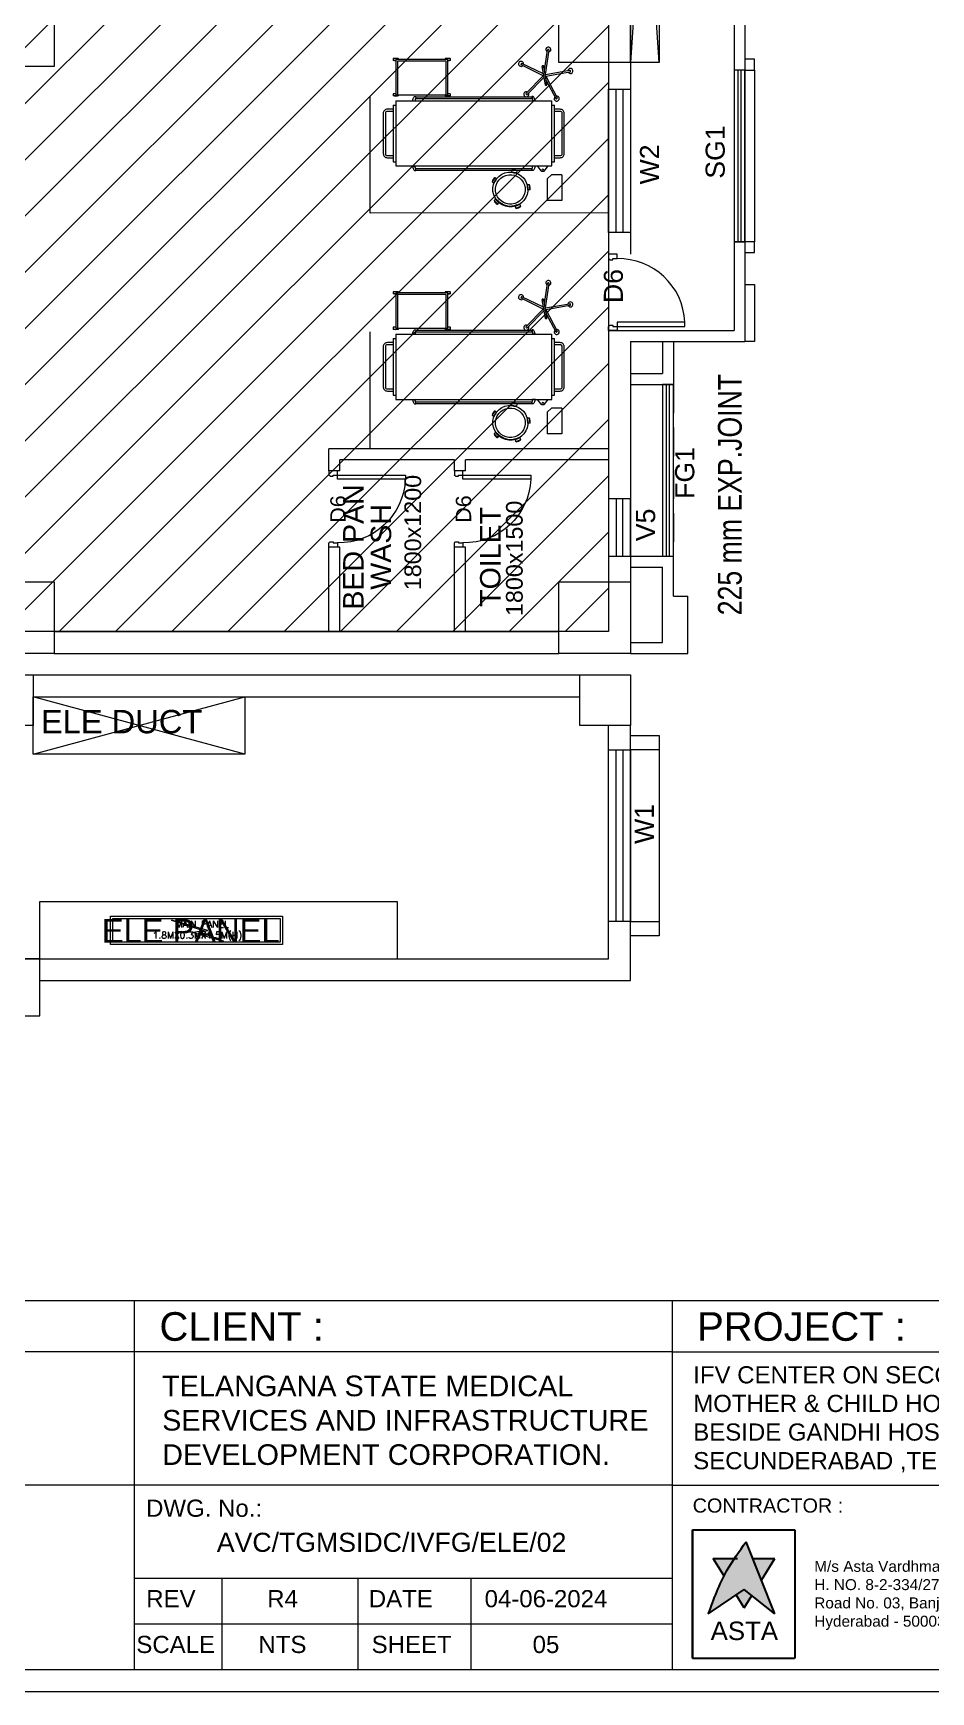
# Model space of a CAD drawing. Extents: x 3552052 to 4102982, y -707811 to -630695.
# Drawn here: x 3690688 to 3700095, y -666235 to -648845 of the extents above; entities that cross this region are included whole.
import ezdxf
from ezdxf.enums import TextEntityAlignment as Align

# ---------------------------------------------------------------- set-up
doc = ezdxf.new("R2010")
doc.units = 0
doc.header["$LTSCALE"] = 6
doc.header["$MEASUREMENT"] = 0
doc.linetypes.add('HIDDEN', pattern=[0.375, 0.25, -0.125])
doc.layers.get('0').update_dxf_attribs({"linetype": 'CONTINUOUS', "lineweight": 0})
for name, color, linetype, lineweight in [('0.0', 8, 'CONTINUOUS', 0), ('Bed', 33, 'CONTINUOUS', 0), ('Chajja', 7, 'CONTINUOUS', 0), ('COL', 5, 'CONTINUOUS', 0), ('D.F', 251, 'CONTINUOUS', 0), ('DOOR', 44, 'CONTINUOUS', 0), ('ELE.ELECTRICAL PANELS', 1, 'CONTINUOUS', 0), ('JOINERY', 7, 'CONTINUOUS', 0), ('MEP_HVAC_TEXT', 7, 'CONTINUOUS', 0), ('TEXT', 5, 'CONTINUOUS', 0), ('TITLE', 7, 'CONTINUOUS', 0), ('WALL', 8, 'CONTINUOUS', 0), ('Window', 161, 'CONTINUOUS', 0)]:
    doc.layers.add(name, color=color, linetype=linetype, lineweight=lineweight)
doc.styles.add('ARI', font='arial.ttf')
doc.styles.add('ARIAL', font='arial.ttf')
doc.styles.add('ROMANS', font='romans.shx')
doc.linetypes.add('ZIGZAG', pattern='A,0.0001,-0.2,[131,ltypeshp.shx,S=0.2,R=0,X=-0.2,Y=0],-0.4,[131,ltypeshp.shx,S=0.2,R=180,X=0.2,Y=0],-0.2', length=0.8001)

# ---------------------------------------------------------------- blocks, each defined once
blk = doc.blocks.new('A$C6969112B')
at = {"layer": 'Bed', "color": 8}
for p, q in [((1421, 1704), (1464, 1956)), ((1438, 1701), (1481, 1953)), ((387, 1872), (116, 1872)), ((116, 1872), (116, 1719)), ((343, 1719), (387, 1762)), ((387, 1872), (387, 1762)), ((478, 1766), (1160, 1766)), ((478, 131), (478, 1766)), ((521, 1793), (1116, 1793)), ((521, 1766), (521, 1793)), ((1116, 1766), (1116, 1793)), ((1160, 131), (1160, 1766)), ((1374, 1709), (1186, 1807)), ((1421, 1704), (1194, 1823)), ((343, 1719), (116, 1719)), ((428, 1689), (478, 1729)), ((428, 1654), (478, 1615)), ((476, 1595), (476, 1561)), ((1162, 1595), (1162, 1561)), ((1409, 1685), (1229, 1510)), ((1425, 1676), (1242, 1497)), ((1324, 1707), (1324, 1710)), ((1329, 1699), (1522, 1666)), ((1332, 1716), (1525, 1683)), ((1340, 1697), (1343, 1714)), ((1425, 1676), (1538, 1447)), ((1438, 1701), (1691, 1738)), ((1443, 1679), (1554, 1454)), ((1483, 1690), (1694, 1721)), ((1512, 1667), (1515, 1685)), ((1530, 1671), (1531, 1675)), ((55, 1439), (34, 1391)), ((54, 1382), (34, 1391)), ((75, 1430), (54, 1382)), ((75, 1430), (55, 1439)), ((72, 1402), (64, 1406)), ((229, 1539), (227, 1517)), ((227, 1517), (279, 1511)), ((229, 1539), (281, 1533)), ((281, 1533), (279, 1511)), ((429, 1399), (408, 1396)), ((408, 1396), (414, 1344)), ((429, 1399), (436, 1347)), ((432, 1559), (432, 1557)), ((434, 343), (434, 1557)), ((451, 343), (451, 1557)), ((453, 1559), (453, 1557)), ((1185, 1559), (1185, 1557)), ((1186, 343), (1186, 1557)), ((1204, 343), (1204, 1557)), ((1205, 1559), (1205, 1557)), ((436, 1347), (414, 1344)), ((76, 1196), (91, 1212)), ((116, 1161), (76, 1196)), ((130, 1178), (91, 1212)), ((120, 1198), (114, 1191)), ((116, 1161), (130, 1178)), ((347, 1187), (301, 1160)), ((313, 1141), (301, 1160)), ((358, 1168), (313, 1141)), ((358, 1168), (347, 1187)), ((1234, 703), (1212, 703)), ((1212, 703), (1212, 650)), ((1234, 703), (1234, 676)), ((1605, 703), (1583, 703)), ((1583, 703), (1583, 676)), ((1605, 703), (1605, 650)), ((1223, 650), (1212, 650)), ((1223, 131), (1223, 676)), ((1223, 676), (1594, 676)), ((1223, 659), (1577, 659)), ((1577, 659), (1577, 148)), ((1594, 676), (1594, 131)), ((1605, 650), (1594, 650)), ((432, 340), (432, 343)), ((453, 340), (453, 343)), ((476, 304), (476, 339)), ((1162, 304), (1162, 339)), ((1185, 340), (1185, 343)), ((1205, 340), (1205, 343)), ((1160, 131), (478, 131)), ((521, 105), (521, 131)), ((1116, 105), (521, 105)), ((1116, 105), (1116, 131)), ((1223, 157), (1212, 157)), ((1212, 157), (1212, 105)), ((1234, 105), (1212, 105)), ((1577, 148), (1223, 148)), ((1594, 131), (1223, 131)), ((1234, 131), (1234, 105)), ((1583, 131), (1583, 105)), ((1605, 105), (1583, 105)), ((1605, 157), (1594, 157)), ((1605, 157), (1605, 105))]:
    blk.add_line(p, q, dxfattribs=at)
for points in [[(565, 1793), (565, 1854, -0.414214), (608, 1897), (1029, 1897, -0.414214), (1073, 1854), (1073, 1793)], [(587, 1793), (587, 1854, -0.414214), (608, 1875), (1029, 1875, -0.414214), (1051, 1854), (1051, 1793)], [(476, 1593), (451, 1585, 0.318781), (430, 1563), (430, 1559), (455, 1559), (455, 1563), (476, 1563)], [(1162, 1593), (1186, 1585, -0.318781), (1208, 1563), (1208, 1559), (1182, 1559), (1182, 1563), (1162, 1563)], [(476, 307), (451, 314, -0.318781), (430, 336), (430, 340), (455, 340), (455, 336), (476, 336)], [(1162, 307), (1186, 314, 0.318781), (1208, 336), (1208, 340), (1182, 340), (1182, 336), (1162, 336)], [(1073, 105), (1073, 44, -0.414214), (1029, 0), (608, 0, -0.414214), (565, 44), (565, 105)], [(1051, 105), (1051, 44, -0.414214), (1029, 22), (608, 22, -0.414214), (587, 44), (587, 105)]]:
    blk.add_lwpolyline(points, format="xyb", dxfattribs=at)
for points in [[(476, 1595), (478, 1595)], [(1162, 1595), (1160, 1595)], [(432, 1557), (453, 1557)], [(476, 1561), (478, 1561)], [(1162, 1561), (1160, 1561)], [(1205, 1557), (1185, 1557)], [(432, 343), (453, 343)], [(476, 339), (478, 339)], [(476, 304), (478, 304)], [(1162, 339), (1160, 339)], [(1162, 304), (1160, 304)], [(1205, 343), (1185, 343)]]:
    blk.add_lwpolyline(points, dxfattribs=at)
blk.add_circle((435, 1672), 9.27, dxfattribs=at)
for centre, radius, start, end in [((441, 1672), 21.4, 125.427, 234.573), ((1289, 676), 80.7, 161.0754, 198.9246), ((1158, 676), 80.7, 0, 18.9246), ((1660, 676), 80.7, 161.0754, 180), ((1529, 676), 80.7, 341.0754, 18.9246), ((1289, 131), 80.7, 161.0754, 198.9246), ((1158, 131), 80.7, 341.0754, 0), ((1660, 131), 80.7, 180, 198.9246), ((1529, 131), 80.7, 341.0754, 18.9246)]:
    blk.add_arc(centre, radius, start, end, dxfattribs=at)
at = {"layer": 'Bed', "color": 8, "extrusion": (0, 0, -1)}
for centre, major_axis, start_param, end_param in [((1474, 1962), (18.5, 18.5), 2.86537, 8.468881), ((1471, 1955), (4.94, 4.94), 4.096329, 5.660611), ((1427, 1691), (194, 194), -0.622575, -0.609545), ((1474, 1954), (4.94, 4.94), -0.609545, 0.954736), ((1184, 1818), (18.5, 18.5), 1.608733, 7.212244), ((1189, 1814), (4.94, 4.94), 2.839692, 4.403974), ((1427, 1691), (194, 194), 4.403974, 4.417003), ((1191, 1817), (4.94, 4.94), 4.417003, 5.981285), ((1699, 1730), (18.5, 18.5), 4.122007, 9.725518), ((1331, 1705), (4.94, 4.94), 2.525533, 4.096329), ((1331, 1709), (4.94, 4.94), 4.096329, 5.667125), ((1523, 1672), (4.94, 4.94), 0.954736, 2.525533), ((1524, 1676), (4.94, 4.94), -0.61606, 0.954736), ((1692, 1731), (4.94, 4.94), -0.930219, 0.634062), ((1693, 1728), (4.94, 4.94), 0.647092, 2.211374), ((1427, 1691), (-194, 194), 2.204859, 2.217888), ((114, 1384), (-57.1, 57.1), 5.588367, 6.248962), ((232, 1332), (-182, 20), -0.000636, 6.282549), ((232, 1332), (-123, 123), 4.624291, 5.911682), ((-5, 1437), (-57.1, 57.1), 2.446775, 3.107369), ((232, 1332), (-154, 17), -0.00023, 6.282955), ((261, 1590), (-57.1, 57.1), 3.707499, 4.368094), ((247, 1460), (-57.1, 57.1), 0.565907, 1.226501), ((487, 1380), (-57.1, 57.1), 5.038602, 5.699197), ((357, 1363), (-57.1, 57.1), 1.897009, 2.557604), ((1230, 1499), (18.5, 18.5), 0.352096, 5.955607), ((1234, 1505), (4.94, 4.94), 3.160366, 4.724648), ((1427, 1691), (-194, 194), 4.718133, 4.731162), ((1237, 1502), (4.94, 4.94), 1.583055, 3.147337), ((1549, 1444), (18.5, 18.5), -0.904541, 4.69897), ((1544, 1450), (4.94, 4.94), 1.903729, 3.468011), ((1427, 1691), (194, 194), 1.8907, 1.903729), ((1547, 1451), (4.94, 4.94), 0.326418, 1.8907), ((146, 1236), (-57.1, 57.1), 4.308534, 4.969129), ((61, 1137), (-57.1, 57.1), 1.166941, 1.827536), ((363, 1107), (-57.1, 57.1), 6.205277, 6.865872), ((296, 1220), (-57.1, 57.1), 3.063684, 3.724279)]:
    blk.add_ellipse(centre, major_axis=major_axis, ratio=1, start_param=start_param, end_param=end_param, dxfattribs=at)
blk = doc.blocks.new('1000')
at = {"layer": 'DOOR'}
for p, q in [((0, -111, 0), (0, 0)), ((0, 0), (55, 0, 0)), ((945, 0, 0), (945, -2, 0)), ((1000, 0), (945, 0, 0)), ((1000, -111, 0), (1000, 0)), ((55, -111, 0), (0, -111, 0)), ((55, 0, 0), (55, -3, 0)), ((70, -55, 0), (55, -55, 0)), ((55, -55, 0), (55, -111, 0)), ((55, -111, 0), (55, -1001, 0)), ((111, -111, 0), (55, -111, 0)), ((70, -15, 0), (68, -15, 0)), ((70, -15, 0), (70, -55, 0)), ((111, -1001, 0), (111, -111, 0)), ((930, -15, 0), (930, -55, 0)), ((930, -15, 0), (932, -15, 0)), ((930, -55, 0), (945, -55, 0)), ((945, -55, 0), (945, -111, 0)), ((945, -111, 0), (1000, -111, 0)), ((55, -1001, 0), (111, -1001, 0))]:
    blk.add_line(p, q, dxfattribs=at)
for centre, start_param, end_param in [((55, -15, 0), 3.926897, 5.497693), ((945, -15, 0), -0.785492, 0.785304)]:
    blk.add_ellipse(centre, major_axis=(-8.84, 8.84, 0), ratio=1, start_param=start_param, end_param=end_param, dxfattribs=at)
at = {"layer": 'DOOR', "color": 145}
blk.add_ellipse((71, -128, 0), major_axis=(597, 637, 0), ratio=0.999944, start_param=3.940126, end_param=5.484659, dxfattribs=at)
blk = doc.blocks.new('IVF-CONTRACTOR')
at = {"lineweight": -3, "true_color": 0x293189}
h = blk.add_hatch(color=177, dxfattribs=at)
h.dxf.hatch_style = 1
edge = h.paths.add_edge_path()
edge.add_spline(control_points=[(3037286, -1386527), (3037185, -1386667), (3036944, -1387001), (3036801, -1387388), (3036719, -1387609)], knot_values=[0, 0, 0, 0, 519.520055, 1226.818077, 1226.818077, 1226.818077, 1226.818077], degree=3, periodic=0)
edge.add_line((3036719, -1387609), (3037255, -1387240))
edge.add_line((3037255, -1387240), (3037717, -1387609))
edge.add_line((3037717, -1387609), (3037286, -1386527))
at = {"lineweight": -3, "true_color": 0xc7c8ca}
h = blk.add_hatch(color=9, dxfattribs=at)
h.dxf.hatch_style = 1
edge = h.paths.add_edge_path()
edge.add_spline(control_points=[(3036953, -1387033), (3036967, -1387008), (3037022, -1386919), (3037088, -1386836), (3037139, -1386779)], knot_values=[3356.588859, 3356.588859, 3356.588859, 3356.588859, 3831.174934, 5081.098827, 5081.098827, 5081.098827, 5081.098827], degree=3, periodic=0)
edge.add_line((3037139, -1386779), (3036793, -1386779))
edge.add_line((3036793, -1386779), (3036953, -1387033))
h.paths.add_polyline_path([(3037717, -1386779), (3037386, -1386779), (3037515, -1387102)])
h.paths.add_polyline_path([(3037370, -1387332), (3037255, -1387240), (3037134, -1387323), (3037255, -1387517)])
at = {"true_color": 0xed1f24}
h = blk.add_hatch(color=240, dxfattribs=at)
h.dxf.hatch_style = 1
edge = h.paths.add_edge_path()
edge.add_line((3042329, -1386921), (3042349, -1386951))
edge.add_ellipse((3042760, -1387369), major_axis=(-665, 0), ratio=0.800236, start_angle=-52.6357, end_angle=-51.8324, ccw=False)
edge.add_line((3042356, -1386946), (3042329, -1386921))
at = {"layer": '0.0', "true_color": 0xed1f24}
h = blk.add_hatch(color=240, dxfattribs=at)
h.dxf.hatch_style = 1
edge = h.paths.add_edge_path()
edge.add_line((3042760, -1387590), (3043125, -1386925))
edge.add_ellipse((3042760, -1387369), major_axis=(-665, 0), ratio=0.800236, start_angle=-123.3804, end_angle=-117.8517)
edge.add_line((3043070, -1386899), (3042760, -1387331))
edge.add_line((3042760, -1387331), (3042356, -1386946))
edge.add_ellipse((3042760, -1387369), major_axis=(-665, 0), ratio=0.800236, start_angle=-52.6357, end_angle=-51.8324)
edge.add_line((3042349, -1386951), (3042760, -1387590))
edge = h.paths.add_edge_path()
edge.add_spline(control_points=[(3043179, -1386828), (3043165, -1386821), (3043150, -1386814), (3043136, -1386807)], knot_values=[-2.156071, -2.156071, -2.156071, -2.156071, -2.090953, -2.090953, -2.090953, -2.090953], degree=3, periodic=0)
edge.add_line((3043136, -1386807), (3043070, -1386899))
edge.add_ellipse((3042760, -1387369), major_axis=(-665, 0), ratio=0.800236, start_angle=-123.3804, end_angle=-117.8517, ccw=False)
edge.add_line((3043125, -1386925), (3043179, -1386828))
edge = h.paths.add_edge_path()
edge.add_line((3043367, -1386486), (3043136, -1386807))
edge.add_spline(control_points=[(3043136, -1386807), (3043150, -1386814), (3043165, -1386821), (3043179, -1386828)], knot_values=[-2.156071, -2.156071, -2.156071, -2.156071, -2.090953, -2.090953, -2.090953, -2.090953], degree=3, periodic=0)
edge.add_line((3043179, -1386828), (3043367, -1386486))
at = {"layer": '0.0', "true_color": 0x139b48}
h = blk.add_hatch(color=114, dxfattribs=at)
h.dxf.hatch_style = 1
edge = h.paths.add_edge_path()
edge.add_ellipse((3042760, -1387369), major_axis=(-665, 0), ratio=0.800236, start_angle=-51.8324, end_angle=236.6196)
edge.add_line((3043125, -1386925), (3043091, -1386988))
edge.add_line((3043091, -1386988), (3043091, -1387590))
edge.add_line((3043091, -1387590), (3043036, -1387590))
edge.add_line((3043036, -1387590), (3043036, -1387088))
edge.add_line((3043036, -1387088), (3042760, -1387590))
edge.add_line((3042760, -1387590), (3042484, -1387160))
edge.add_line((3042484, -1387160), (3042484, -1387590))
edge.add_line((3042484, -1387590), (3042428, -1387590))
edge.add_line((3042428, -1387590), (3042428, -1387075))
edge.add_line((3042428, -1387075), (3042349, -1386951))
edge = h.paths.add_edge_path()
edge.add_ellipse((3042760, -1387369), major_axis=(-665, 0), ratio=0.800236, start_angle=-117.8517, end_angle=-52.6357)
edge.add_line((3042356, -1386946), (3042760, -1387331))
edge.add_line((3042760, -1387331), (3043070, -1386899))
at = {"layer": '0.0', "true_color": 0x000000}
h = blk.add_hatch(color=18, dxfattribs=at)
h.dxf.hatch_style = 1
h.paths.add_polyline_path([(3042484, -1387160), (3042428, -1387075), (3042428, -1387590), (3042484, -1387590)])
h.paths.add_polyline_path([(3043036, -1387590), (3043091, -1387590), (3043091, -1386988), (3043036, -1387088)])
at = {"lineweight": -3}
for p, q in [((3036484, -1386350), (3038013, -1386350)), ((3036484, -1388267), (3036484, -1386350)), ((3036485, -1386350), (3038009, -1386350)), ((3036485, -1388278), (3036485, -1386350)), ((3038013, -1386350), (3038013, -1388267)), ((3041829, -1386350), (3043688, -1386350)), ((3043688, -1386350), (3043688, -1388278)), ((3038011, -1388278), (3036483, -1388278))]:
    blk.add_line(p, q, dxfattribs=at)
at = {"color": 251, "lineweight": -3, "true_color": 0x636466}
for p, q in [((3037717, -1387609), (3037286, -1386527)), ((3036793, -1386779), (3037155, -1386779)), ((3036953, -1387033), (3036793, -1386779)), ((3037386, -1386779), (3037717, -1386779)), ((3037515, -1387102), (3037717, -1386779)), ((3036719, -1387609), (3037255, -1387240)), ((3037717, -1387609), (3037255, -1387240)), ((3037255, -1387517), (3037134, -1387323)), ((3037255, -1387517), (3037370, -1387332))]:
    blk.add_line(p, q, dxfattribs=at)
blk.add_spline([(3036719, -1387609), (3036998, -1386959), (3037286, -1386527)], degree=3, dxfattribs=at)
at = {"layer": '0.0'}
for p, q in [((3036485, -1386350), (3038009, -1386350)), ((3036485, -1388278), (3036485, -1386350)), ((3036485, -1388278), (3036485, -1386350)), ((3036485, -1386350), (3038009, -1386350)), ((3038013, -1386350), (3038013, -1388278)), ((3041829, -1386350), (3043688, -1386350)), ((3041829, -1388278), (3041829, -1386350)), ((3043688, -1386350), (3043688, -1388278)), ((3038009, -1388278), (3036485, -1388278)), ((3043688, -1388278), (3041829, -1388278))]:
    blk.add_line(p, q, dxfattribs=at)
at = {"layer": '0.0', "color": 18, "true_color": 0x000000}
for p, q in [((3042760, -1387590), (3043367, -1386486)), ((3042760, -1387331), (3043367, -1386486)), ((3042760, -1387590), (3042329, -1386921)), ((3042329, -1386921), (3042760, -1387331)), ((3043091, -1387590), (3043091, -1386988)), ((3042428, -1387075), (3042428, -1387590)), ((3042484, -1387590), (3042484, -1387160)), ((3043036, -1387088), (3043036, -1387590)), ((3042428, -1387590), (3042484, -1387590)), ((3043036, -1387590), (3043091, -1387590))]:
    blk.add_line(p, q, dxfattribs=at)
at = {"layer": '0.0'}
blk.add_ellipse((3042760, -1387369), major_axis=(-665, 0), ratio=0.800236, start_param=-3.141592653589793, end_param=3.141592653589793, dxfattribs=at)
blk.add_open_spline([(3043535, -1387369), (3043535, -1387353), (3043534, -1387336), (3043530, -1387296), (3043527, -1387272), (3043516, -1387226), (3043509, -1387202), (3043492, -1387157), (3043483, -1387135), (3043460, -1387092), (3043448, -1387071), (3043420, -1387031), (3043405, -1387011), (3043372, -1386974), (3043355, -1386956), (3043318, -1386922), (3043298, -1386906), (3043258, -1386875), (3043236, -1386861), (3043183, -1386829), (3043150, -1386812), (3043081, -1386783), (3043045, -1386771), (3042972, -1386750), (3042935, -1386742), (3042860, -1386731), (3042821, -1386728), (3042745, -1386726), (3042706, -1386727), (3042630, -1386735), (3042593, -1386741), (3042518, -1386757), (3042482, -1386768), (3042412, -1386794), (3042377, -1386809), (3042312, -1386843), (3042280, -1386862), (3042221, -1386905), (3042194, -1386928), (3042147, -1386974), (3042127, -1386996), (3042091, -1387042), (3042074, -1387067), (3042045, -1387117), (3042033, -1387143), (3042012, -1387197), (3042003, -1387225), (3041992, -1387276), (3041988, -1387299), (3041984, -1387347), (3041984, -1387371), (3041986, -1387418), (3041989, -1387442), (3041997, -1387489), (3042003, -1387512), (3042018, -1387557), (3042026, -1387580), (3042047, -1387623), (3042058, -1387645), (3042084, -1387686), (3042098, -1387706), (3042129, -1387744), (3042145, -1387762), (3042180, -1387798), (3042199, -1387814), (3042238, -1387846), (3042259, -1387861), (3042311, -1387894), (3042343, -1387912), (3042409, -1387944), (3042444, -1387957), (3042515, -1387980), (3042552, -1387989), (3042626, -1388003), (3042664, -1388007), (3042740, -1388012), (3042778, -1388012), (3042854, -1388008), (3042892, -1388003), (3042966, -1387989), (3043003, -1387980), (3043074, -1387958), (3043109, -1387944), (3043175, -1387913), (3043208, -1387895), (3043268, -1387856), (3043297, -1387834), (3043351, -1387787), (3043376, -1387761), (3043416, -1387713), (3043432, -1387690), (3043462, -1387643), (3043475, -1387619), (3043497, -1387569), (3043507, -1387543), (3043522, -1387491), (3043527, -1387464), (3043533, -1387415), (3043535, -1387392), (3043535, -1387369)], degree=3, knots=[-3.141593, -3.141593, -3.141593, -3.141593, -3.06788, -3.06788, -2.960953, -2.960953, -2.854026, -2.854026, -2.747099, -2.747099, -2.640172, -2.640172, -2.533245, -2.533245, -2.426319, -2.426319, -2.319392, -2.319392, -2.212465, -2.212465, -2.059875, -2.059875, -1.907286, -1.907286, -1.754697, -1.754697, -1.602107, -1.602107, -1.449518, -1.449518, -1.296928, -1.296928, -1.144339, -1.144339, -0.99175, -0.99175, -0.83916, -0.83916, -0.686571, -0.686571, -0.558641, -0.558641, -0.43071, -0.43071, -0.30278, -0.30278, -0.17485, -0.17485, -0.068516, -0.068516, 0.037819, 0.037819, 0.144154, 0.144154, 0.250488, 0.250488, 0.356823, 0.356823, 0.463157, 0.463157, 0.569492, 0.569492, 0.675826, 0.675826, 0.782161, 0.782161, 0.888495, 0.888495, 1.039928, 1.039928, 1.191361, 1.191361, 1.342794, 1.342794, 1.494227, 1.494227, 1.64566, 1.64566, 1.797093, 1.797093, 1.948526, 1.948526, 2.099959, 2.099959, 2.251392, 2.251392, 2.402825, 2.402825, 2.554258, 2.554258, 2.675591, 2.675591, 2.796924, 2.796924, 2.918258, 2.918258, 3.039591, 3.039591, 3.141593, 3.141593, 3.141593, 3.141593], dxfattribs=at)
at = {"lineweight": -3, "attachment_point": 1, "style": 'ARIAL'}
for s, width, gutter_width, insert, char_height in [('{\\C256;CONTRACTOR :}', 3919.85, 1060, (3036485, -1385878), 212.06), ('{\\C256;M/s Asta Vardhman Consortium\\PH. NO. 8-2-334/27, Plot No. 27, Road No. 03, Banjara Hills, Hyderabad - 500034}', 3696.75, 822, (3038306, -1386813), 164.38)]:
    blk.add_mtext_dynamic_manual_height_columns(s, width=width, gutter_width=gutter_width, heights=[0], dxfattribs=dict(at, insert=insert, char_height=char_height))
at = {"lineweight": 100, "insert": (3036754, -1387723), "char_height": 276.9, "attachment_point": 1, "style": 'ARIAL'}
blk.add_mtext_dynamic_manual_height_columns('ASTA', width=997.56, gutter_width=254, heights=[0], dxfattribs=at)

msp = doc.modelspace()

# ---------------------------------------------------------------- hatches: boundary and pattern name
at = {"layer": 'D.F', "linetype": 'ByBlock'}
h = msp.add_hatch(dxfattribs=at)
h.set_pattern_fill('ANSI31', color=8, scale=3333, style=0)
h.set_pattern_definition([(45, (654035.4, 78814.76), (-294.59836, 294.59836), [])])
h.paths.add_polyline_path([(3690387.6, -638688.9), (3696717.6, -638688.9), (3696717.6, -655118.9), (3690387.6, -655118.9)])

# ---------------------------------------------------------------- linework, layer by layer
for p, q in [((3703022.6, -662135.9), (3681842.6, -662135.9)), ((3691747.7, -666003.3), (3691747.7, -662135.9))]:
    msp.add_line(p, q)
at = {"color": 7}
msp.add_line((3703022.6, -666003.3), (3691747.7, -666003.3), dxfattribs=at)
for points in [[(3703254.4, -634223.7), (3703254.4, -666235.1), (3658173.2, -666235.1), (3658173.2, -634223.7)], [(3703022.6, -634455.5), (3703022.6, -666003.3), (3658405.1, -666003.3), (3658405.1, -634455.5)]]:
    msp.add_lwpolyline(points, close=True)
at = {"layer": 'Chajja', "color": 8, "linetype": 'ByBlock'}
msp.add_line((3697247.6, -656358.9, -101230.8), (3697247.6, -658158.9, -101230.8), dxfattribs=at)
at = {"layer": 'Chajja', "color": 8, "linetype": 'ByBlock', "elevation": -101230.8}
msp.add_lwpolyline([(3696947.6, -656208.9), (3697247.6, -656208.9), (3697247.6, -656358.9), (3696947.6, -656358.9)], dxfattribs=at)
at = {"layer": 'Chajja', "color": 7, "linetype": 'ByBlock', "elevation": -101230.8}
msp.add_lwpolyline([(3696947.6, -658158.9), (3697247.6, -658158.9), (3697247.6, -658308.9), (3696947.6, -658308.9)], dxfattribs=at)
at = {"layer": 'COL', "color": 8}
msp.add_lwpolyline([(3696417.6, -656104.1), (3696417.6, -655574.1), (3696947.6, -655574.1), (3696947.6, -656104.1)], close=True, dxfattribs=at)
at = {"layer": 'COL', "color": 8, "elevation": -101230.8}
msp.add_lwpolyline([(3690757.6, -659148.9), (3690757.6, -658548.9), (3690157.6, -658548.9), (3690157.6, -659148.9)], close=True, dxfattribs=at)
at = {"layer": 'D.F', "color": 8, "linetype": 'ByBlock'}
for p, q in [((3698032.6, -641328.9), (3698032.6, -651963.9)), ((3698147.6, -641213.9), (3698147.6, -652078.9)), ((3698247.6, -649231.4), (3698247.6, -651031.4)), ((3698147.6, -651031.4, -101230.8), (3698032.6, -651031.4)), ((3696717.6, -651963.9, -101230.8), (3698032.6, -651963.9, -101230.8)), ((3696947.6, -652078.9, -101230.8), (3698147.6, -652078.9, -101230.8)), ((3697282.6, -652078.9, -101228.4), (3697282.6, -652413.9, -101226.7)), ((3697397.6, -652078.9, -101228.5), (3697397.6, -652528.9, -101226.7)), ((3696947.6, -652413.9, 4.1), (3697282.6, -652413.9, -81824.1)), ((3696947.6, -652528.9, 4.1), (3697397.6, -652528.9, -101226.7)), ((3696947.6, -654328.9, 4.1), (3697397.6, -654328.9, -101226.7)), ((3697397.6, -654748.9, -101228.4), (3697397.6, -654328.9, -101226.7)), ((3696947.6, -654443.9, 4.1), (3697282.6, -654443.9, -81824.1)), ((3697282.6, -655233.9, -101230.8), (3697282.6, -654443.9, -101226.7)), ((3697397.6, -654748.9, -101230.8), (3697547.6, -654748.9, -101230.8)), ((3697547.6, -655348.9, -253628), (3697547.6, -654748.9, -202461.5)), ((3696947.6, -655233.9, -101230.8), (3697282.6, -655233.9, -101230.8)), ((3696947.6, -655348.9, -101230.8), (3697397.6, -655348.9, -101230.8)), ((3697397.6, -655348.9, -101230.8), (3697547.6, -655348.9, -101230.8))]:
    msp.add_line(p, q, dxfattribs=at)
at = {"layer": 'D.F', "color": 8, "lineweight": 0}
for p, q in [((3696717.6, -649154.1), (3696717.6, -651163.9)), ((3696947.6, -649154.1), (3696947.6, -651163.9)), ((3696717.6, -651963.9), (3696717.6, -654599.1)), ((3696947.6, -652078.9), (3696947.6, -654599.1)), ((3693787.6, -653433.9), (3693787.6, -653203.9)), ((3696717.6, -653203.9), (3693787.6, -653203.9)), ((3693902.6, -653433.9), (3693902.6, -653318.9)), ((3695102.6, -653318.9), (3693902.6, -653318.9)), ((3695102.6, -653433.9), (3695102.6, -653318.9)), ((3695217.6, -653433.9), (3695217.6, -653318.9)), ((3696717.6, -653318.9), (3695217.6, -653318.9)), ((3693902.6, -653433.9), (3693787.6, -653433.9)), ((3695217.6, -653433.9), (3695102.6, -653433.9)), ((3693902.6, -654233.9), (3693787.6, -654233.9)), ((3693787.6, -655118.9), (3693787.6, -654233.9)), ((3693902.6, -655118.9), (3693902.6, -654233.9)), ((3695217.6, -654233.9), (3695102.6, -654233.9)), ((3695102.6, -655118.9), (3695102.6, -654233.9)), ((3695217.6, -655118.9), (3695217.6, -654233.9)), ((3690907.6, -655118.9), (3696197.6, -655118.9)), ((3690907.6, -655348.9), (3696197.6, -655348.9)), ((3690687.6, -655574.1), (3696417.6, -655574.1)), ((3690687.6, -655804.1), (3694502.6, -655804.1)), ((3694502.6, -655804.1), (3696417.6, -655804.1)), ((3690476.6, -658549.1), (3696417.6, -658549.1))]:
    msp.add_line(p, q, dxfattribs=at)
at = {"layer": 'D.F', "color": 8, "linetype": 'HIDDEN', "ltscale": 200}
msp.add_line((3697397.6, -652528.9, -101226.7), (3697397.6, -654328.9, -101226.7), dxfattribs=at)
at = {"layer": 'D.F', "color": 8, "linetype": 'ByBlock'}
for points, elevation in [([(3696947.6, -649154.1), (3696947.6, -644654.1), (3697247.6, -644654.1), (3697247.6, -649154.1)], 27934.8), ([(3697282.6, -652528.9), (3697282.6, -654328.9), (3697397.6, -654328.9), (3697397.6, -652528.9)], -101227.2)]:
    msp.add_lwpolyline(points, close=True, dxfattribs=dict(at, elevation=elevation))
for points, elevation in [([(3697247.6, -644654.1), (3696947.6, -649154.1)], 27934.8), ([(3697247.6, -649154.1), (3696947.6, -644654.1)], 27934.8), ([(3698147.6, -651146.4), (3698247.6, -651146.4), (3698247.6, -651031.4), (3698147.6, -651031.4)], -101230.8), ([(3698147.6, -651478.9), (3698247.6, -651478.9), (3698247.6, -652078.9), (3698147.6, -652078.9)], -101230.8), ([(3696947.6, -656208.9), (3697247.6, -656208.9), (3697247.6, -656358.9), (3696947.6, -656358.9)], -101230.8)]:
    msp.add_lwpolyline(points, dxfattribs=dict(at, elevation=elevation))
at = {"layer": 'D.F', "color": 8}
for points in [[(3690157.6, -648444.1), (3690907.6, -648444.1), (3690907.6, -649194.1), (3690157.6, -649194.1)], [(3696197.6, -648404.1), (3696947.6, -648404.1), (3696947.6, -649154.1), (3696197.6, -649154.1)], [(3690907.6, -654599.1), (3690907.6, -655349.1), (3690157.6, -655349.1), (3690157.6, -654599.1)], [(3696947.6, -654599.1), (3696947.6, -655349.1), (3696197.6, -655349.1), (3696197.6, -654599.1)], [(3690157.6, -656104.1), (3690157.6, -655574.1), (3690687.6, -655574.1), (3690687.6, -656104.1)], [(3696417.6, -656104.1), (3696417.6, -655574.1), (3696947.6, -655574.1), (3696947.6, -656104.1)]]:
    msp.add_lwpolyline(points, close=True, dxfattribs=at)
at = {"layer": 'D.F', "color": 8, "linetype": 'ByBlock'}
for points in [[(3698147.6, -649231.4), (3698247.6, -649231.4), (3698247.6, -649116.4), (3698147.6, -649116.4)], [(3698147.6, -651146.4), (3698247.6, -651146.4), (3698247.6, -651031.4), (3698147.6, -651031.4)]]:
    msp.add_lwpolyline(points, dxfattribs=at)
msp.add_lwpolyline([(3698032.6, -649231.4), (3698032.6, -651031.4), (3698147.6, -651031.4), (3698147.6, -649231.4)], close=True, dxfattribs=at)
at = {"layer": 'D.F', "color": 8, "linetype": 'Continuous'}
for points in [[(3698107.6, -649231.4), (3698072.6, -649231.4), (3698072.6, -651031.4), (3698107.6, -651031.4)], [(3696947.6, -650933.9), (3696717.6, -650933.9), (3696717.6, -649433.9), (3696947.6, -649433.9)], [(3696867.6, -650933.9), (3696797.6, -650933.9), (3696797.6, -649433.9), (3696867.6, -649433.9)]]:
    msp.add_lwpolyline(points, close=True, dxfattribs=at)
at = {"layer": 'D.F', "color": 8, "linetype": 'ZIGZAG', "ltscale": 10, "flags": 128}
for points in [[(3696717.6, -650729.9), (3694218.1, -650733.9), (3694218.1, -649505.1)], [(3696717.6, -653203.9), (3694218.1, -653203.9), (3694218.1, -651975.1)]]:
    msp.add_lwpolyline(points, dxfattribs=at)
at = {"layer": 'D.F', "color": 8, "linetype": 'Continuous'}
for points, elevation in [([(3697357.6, -652528.9), (3697322.6, -652528.9), (3697322.6, -654328.9), (3697357.6, -654328.9)], -101227.2), ([(3696717.6, -654328.9), (3696947.6, -654328.9), (3696947.6, -653728.9), (3696717.6, -653728.9)], 4.1), ([(3696717.6, -654328.9), (3696947.6, -654328.9), (3696947.6, -653728.9), (3696717.6, -653728.9)], 4.1), ([(3696797.6, -654328.9), (3696867.6, -654328.9), (3696867.6, -653728.9), (3696797.6, -653728.9)], 4.1), ([(3696797.6, -654328.9), (3696867.6, -654328.9), (3696867.6, -653728.9), (3696797.6, -653728.9)], 4.1)]:
    msp.add_lwpolyline(points, close=True, dxfattribs=dict(at, elevation=elevation))
at = {"layer": 'D.F', "color": 8, "lineweight": 0}
for points in [[(3692905.9, -656404.1), (3690687.6, -655804.1)], [(3690687.6, -656404.1), (3692905.9, -655804.1)]]:
    msp.add_lwpolyline(points, dxfattribs=at)
msp.add_lwpolyline([(3690687.6, -656404.1), (3690687.6, -655804.1), (3692905.9, -655804.1), (3692905.9, -656404.1)], close=True, dxfattribs=at)
at = {"layer": 'ELE.ELECTRICAL PANELS', "lineweight": 5, "elevation": -101230.8}
for points in [[(3693299.5, -658101.1), (3693299.5, -658401.5), (3691499.5, -658401.5), (3691499.5, -658101.1)], [(3693275.6, -658127), (3693275.6, -658375.2), (3691523.3, -658375.2), (3691523.3, -658127)]]:
    msp.add_lwpolyline(points, close=True, dxfattribs=at)
msp.add_lwpolyline([(3692137, -658145.3), (3692480.7, -658257.7), (3692365.4, -658275.4), (3692683, -658364.4), (3692433.8, -658271.8), (3692516.9, -658254.2), (3692137, -658145.3)], dxfattribs=at)
at = {"layer": 'MEP_HVAC_TEXT', "linetype": 'ByBlock'}
for p, q in [((3697382.7, -662135.9), (3697382.7, -666003.3)), ((3691747.7, -662669), (3685266, -662669)), ((3697382.7, -662669), (3691747.7, -662669)), ((3697382.7, -662669), (3703022.6, -662669)), ((3691747.7, -664069.1), (3685266, -664069.1)), ((3697382.7, -664069.6), (3691742.8, -664069.1)), ((3697382.7, -664069.6), (3703022.6, -664069.1)), ((3691747.7, -665043.3), (3697382.7, -665043.3)), ((3692663.8, -665043.3), (3692663.8, -666003.3)), ((3694090.5, -665043.3), (3694090.5, -666003.3)), ((3695274.2, -665043.3), (3695274.2, -666003.3)), ((3691747.7, -665523.3), (3697382.7, -665523.3))]:
    msp.add_line(p, q, dxfattribs=at)
at = {"layer": 'WALL', "color": 8, "lineweight": 0}
for p, q in [((3690687.6, -655804.1), (3694502.6, -655804.1)), ((3694502.6, -655804.1), (3696417.6, -655804.1)), ((3690757.6, -657948.9, -101230.8), (3694502.6, -657948.9, -101230.8)), ((3690757.6, -658548.9, -101230.8), (3690757.6, -657948.9, -101230.8)), ((3694502.6, -657948.9, -101230.8), (3694502.6, -658548.9, -101230.8))]:
    msp.add_line(p, q, dxfattribs=at)
at = {"layer": 'WALL', "color": 8, "linetype": 'ByBlock'}
msp.add_lwpolyline([(3690387.6, -638688.9), (3696717.6, -638688.9), (3696717.6, -655118.9), (3690387.6, -655118.9)], close=True, dxfattribs=at)
at = {"layer": 'WALL', "color": 8, "lineweight": 0, "elevation": -101230.8}
for points in [[(3690757.6, -658778.9), (3696947.6, -658778.9), (3696947.6, -656104.1)], [(3690757.6, -658548.9), (3696717.6, -658548.9), (3696717.6, -656104.1)]]:
    msp.add_lwpolyline(points, dxfattribs=at)
at = {"layer": 'Window', "linetype": 'Continuous', "elevation": -101230.8}
for points in [[(3696947.6, -658158.9), (3696717.6, -658158.9), (3696717.6, -656358.9), (3696947.6, -656358.9)], [(3696867.6, -658158.9), (3696797.6, -658158.9), (3696797.6, -656358.9), (3696867.6, -656358.9)]]:
    msp.add_lwpolyline(points, close=True, dxfattribs=at)

# ---------------------------------------------------------------- block references
at = {"color": 240, "true_color": 0xed1f24, "xscale": 0.6996986118333114, "yscale": 0.6996986118333114, "zscale": 0.6996986118333114}
msp.add_blockref('IVF-CONTRACTOR', (1572975.1, 305489.2), dxfattribs=at)
at = {"layer": 'D.F', "color": 8, "xscale": -1, "rotation": 270}
for p in [(3694356.4, -650715.8), (3694356.4, -653162.3)]:
    msp.add_blockref('A$C6969112B', p, dxfattribs=at)
at = {"layer": 'D.F', "color": 8, "linetype": 'Continuous'}
for p, xscale, yscale, zscale, rotation in [((3696717.6, -651963.9, -101230.8), 0.7999999984167688, 0.7999999984167688, 0.7999999984167688, 90.0000132735122), ((3693787.6, -653433.9), -0.7999999988824308, 0.7999999986495823, 0.7999999999883585, 89.99998672648756), ((3695102.6, -653433.9), -0.7999999988824308, 0.7999999986495823, 0.7999999999883585, 89.99998672648756)]:
    msp.add_blockref('1000', p, dxfattribs=dict(at, xscale=xscale, yscale=yscale, zscale=zscale, rotation=rotation))

# ---------------------------------------------------------------- texts
at = {"layer": 'D.F', "color": 8, "style": 'ARIAL', "width": 1}
for s, height, p in [('SG1', 200, (3697935.2, -650370.8)), ('W2', 200, (3697247.1, -650430.6)), ('D6', 200, (3696867.8, -651674.9, -202461.5)), ('FG1', 200, (3697616.1, -653727.5)), ('D6', 161.2, (3693962.8, -653978.4)), ('D6', 161.2, (3695277.8, -653978.4)), ('V5', 200, (3697206.1, -654171.6, 4.1)), ('V5', 200, (3697206.1, -654171.6, 4.1))]:
    msp.add_text(s, height=height, rotation=90, dxfattribs=at).set_placement(p)
at = {"layer": 'D.F', "color": 8, "style": 'ARI', "width": 0.8}
msp.add_text('225 mm EXP.JOINT', height=250, rotation=90, dxfattribs=at).set_placement((3698188.7, -654948.1, 101230.8), align=Align.BOTTOM_LEFT)
at = {"layer": 'D.F', "color": 8, "linetype": 'Continuous', "style": 'ARIAL'}
for s, p in [('1800x1200', (3694578.3, -654081, 0)), ('1800x1500', (3695642.8, -654351.5, 101230.8))]:
    msp.add_text(s, height=175, rotation=90, dxfattribs=at).set_placement(p, align=Align.TOP_CENTER)
for s, p in [('BED PAN', (3694214.5, -654231.6, 0)), ('WASH', (3694503.5, -654231.6, 0)), ('TOILET', (3695649.5, -654335.6, 101230.8))]:
    msp.add_text(s, height=214.29, rotation=90, dxfattribs=at).set_placement(p, align=Align.BOTTOM_CENTER)
for s, p in [('ELE DUCT', (3691614.1, -656259.2, -80984.6)), ('ELE PANEL', (3692338.4, -658452.4, -80984.6))]:
    msp.add_text(s, height=244.9, dxfattribs=at).set_placement(p, align=Align.BOTTOM_CENTER)
at = {"layer": 'JOINERY', "color": 8, "style": 'ARIAL', "width": 1}
msp.add_text('W1', height=200, rotation=90, dxfattribs=at).set_placement((3697192.8, -657345.4, -101230.8))
at = {"layer": 'TEXT', "color": 0, "linetype": 'Continuous', "ltscale": 12, "style": 'ROMANS'}
for s, height, p in [('MAIN PANEL', 70.1, (3692182, -658220.7, -101230.8)), ('1.8MX0.3MX1.5M(H)', 70.101, (3691939.2, -658337.5, -101230.8))]:
    msp.add_text(s, height=height, dxfattribs=at).set_placement(p)
at = {"layer": 'TITLE', "color": 7, "style": 'ARIAL'}
for s, height, p in [('CLIENT :', 300, (3692010.8, -662554.7)), ('PROJECT :', 300, (3697645.7, -662554.7)), ('DWG. No.:', 180, (3691870.9, -664399.6))]:
    msp.add_text(s, height=height, dxfattribs=at).set_placement(p)
for s, p in [('REV', (3692131.1, -665258.4)), ('R4', (3693300.9, -665258.4)), ('DATE', (3694540.1, -665258.4)), ('04-06-2024', (3696061.7, -665258.4)), ('SCALE', (3692180.8, -665738.4)), ('NTS', (3693299.8, -665738.4)), ('SHEET', (3694653.8, -665738.4)), ('05', (3696061.7, -665738.4))]:
    msp.add_text(s, height=180, dxfattribs=at).set_placement(p, align=Align.MIDDLE_CENTER)
at = {"layer": 'TITLE', "color": 7, "attachment_point": 1, "style": 'ARIAL'}
for s, insert, char_height in [('\\pxql;IFV CENTER ON SECOND FLOOR IN MOTHER & CHILD HOSPITAL BUILDING BESIDE GANDHI HOSPITAL , SECUNDERABAD ,TELANGANA. ', (3697605, -662821.2), 179.9973), ('{\\C256;TELANGANA STATE MEDICAL SERVICES AND INFRASTRUCTURE DEVELOPMENT CORPORATION.}', (3692039.3, -662919.9), 215.997), ('\\pxqc;AVC/TGMSIDC/IVFG/ELE/02', (3691747.7, -664567.4), 200)]:
    msp.add_mtext_dynamic_manual_height_columns(s, width=5392.273, gutter_width=12, heights=[0], dxfattribs=dict(at, insert=insert, char_height=char_height))

doc.saveas('drawing.dxf')
